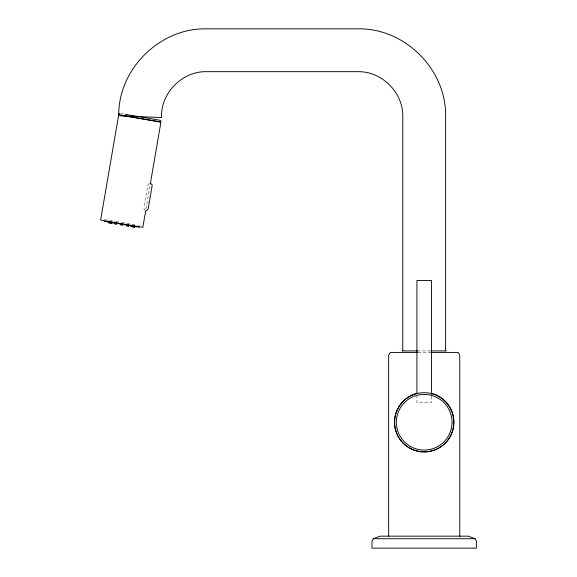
<?xml version="1.0" encoding="UTF-8"?>
<svg xmlns="http://www.w3.org/2000/svg" width="577" height="577" viewBox="0 0 577 577"><rect width="100%" height="100%" fill="white"/><g stroke="black" fill="none" stroke-linecap="round" stroke-linejoin="round"><path stroke-width="0.43" stroke-dasharray="2.88 2.16" d="M145.995 208.888L150.099 185.001M149.306 183.342L147.928 184.993L143.94 208.203L144.683 210.216M417.409 350.924L430.976 350.924M418.231 352.424L430.976 352.424M120.788 113.539L124.452 114.167M104.74 219.585L115.212 221.388M116.035 221.525L121.062 222.39M121.92 222.542L136.482 225.044M138.098 225.326L139.432 225.549M431.473 396.248L431.473 402.53L416.911 402.53L416.911 396.248"/><path stroke-width="0.87" d="M402.775 350.924L402.775 116.669C403.359 92.616 381.83 71.086 357.776 71.678L206.552 71.678C182.144 71.065 160.485 93.214 161.524 117.585L120.362 115.789M118.739 115.717C118.112 69.139 159.923 27.783 206.479 28.85L357.841 28.85C404.744 27.761 446.706 69.723 445.61 116.626L445.61 350.924M119.201 113.265L118.949 114.744L119.345 114.816M108.433 222.7L108.62 221.64M109.241 222.837L109.421 221.784M109.745 222.924L109.926 221.871L111.873 222.203L111.693 223.256M110.077 222.982L110.257 221.929M110.885 223.119L111.065 222.066M112.205 222.26L112.025 223.313L108.101 222.643M114.563 223.753L114.412 222.643L114.232 223.696L116.511 224.085L116.691 223.032M115.371 223.89L115.551 222.837M116.179 224.027L116.359 222.974M120.701 224.806L120.881 223.753M121.682 223.89L120.543 223.696L120.362 224.749L122.31 225.08L122.49 224.027M122.822 224.085L122.31 225.08M126.832 225.859L127.012 224.806M127.632 225.996L127.813 224.943M128.44 226.141L128.621 225.08L126.673 224.749L126.493 225.802L128.44 226.141L128.952 225.138M131.318 226.631L131.167 225.52L130.986 226.573L134.903 227.251M132.126 226.775L132.306 225.715M133.446 225.91L132.926 226.912L133.143 225.859L134.751 226.141L134.571 227.194M133.763 227.057L133.943 225.996M150.258 184.113L160.911 122.18L118.696 114.917L100.607 220.089L142.822 227.352L145.692 210.663L146.789 210.576L148.159 208.932L152.155 185.715L152.054 184.611L150.402 183.241M373.283 538.73L371.992 541.298L371.992 548.15L476.393 548.15L476.393 541.298L475.109 538.73L468.308 536.156L380.077 536.156L373.283 538.73L475.109 538.73M402.133 350.924L417.604 350.924M430.976 350.924L446.252 350.924M417.589 352.424L390.355 352.424L388.646 354.992L388.646 536.502M430.976 352.424L458.03 352.424L459.739 354.992L459.739 536.502M125.317 114.318L160.99 120.456M120.535 115.018L160.731 121.935M104.112 221.215L139.144 227.244M431.473 394.452L431.473 280.472L416.911 280.472L416.911 393.557M431.625 393.413A29.766 29.766 0 0 1 448.466 439.458A29.766 29.766 0 0 1 399.443 438.772A29.766 29.766 0 0 1 417.575 393.211M404.708 444.449A29.55 29.55 0 0 0 453.176 427.997A29.55 29.55 0 0 0 414.697 394.25A29.55 29.55 0 0 0 404.708 444.449M410.276 446.346A27.84 27.84 0 0 0 452.029 422.234A27.84 27.84 0 0 0 410.276 398.123A27.84 27.84 0 0 0 410.276 446.346"/></g></svg>
